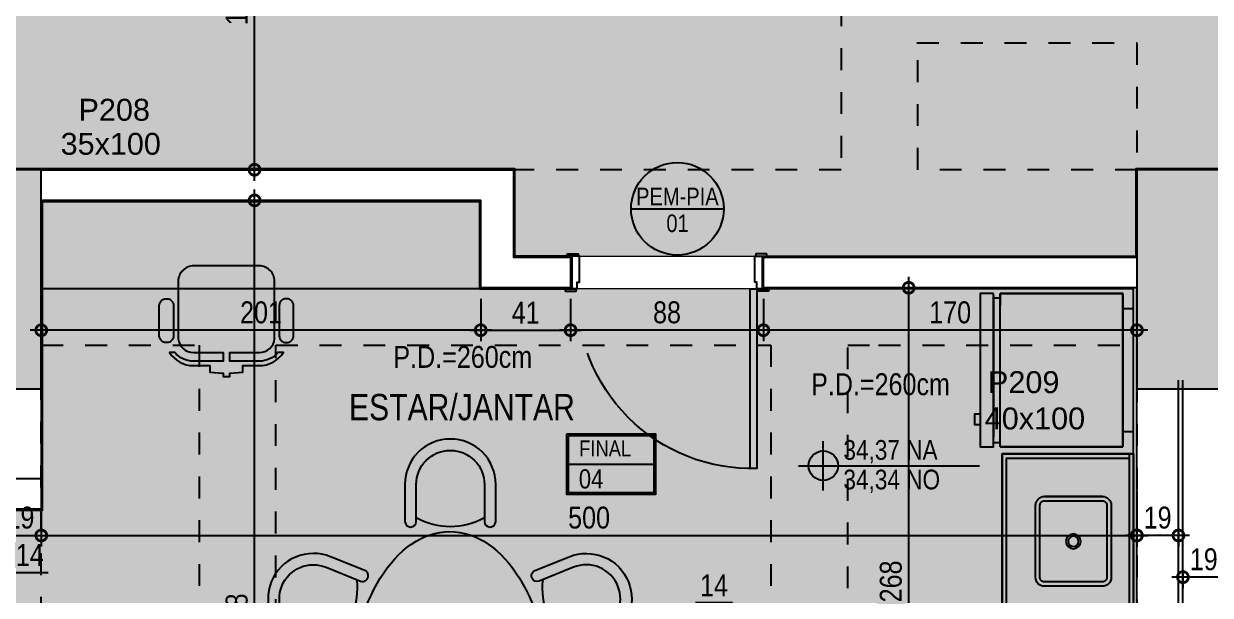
# Model space of a CAD drawing. Header units: metres. Extents: x -23 to 570, y -54 to 184.
# Drawn here: x 20.22 to 25.63, y 0.51 to 3.12 of the extents above; entities that cross this region are included whole.
import ezdxf
from ezdxf.enums import TextEntityAlignment as Align

# ---------------------------------------------------------------- set-up
doc = ezdxf.new("R2010")
doc.units = ezdxf.units.M
doc.header["$PDMODE"] = 35
doc.linetypes.add('DASHEDX2', pattern=[1.5, 1, -0.5])
doc.linetypes.add('PUC$0$DASHEDX2', pattern=[1.5, 1, -0.5])
for name, color, linetype in [('1', 232, 'DASHEDX2'), ('12', 232, 'Continuous'), ('4', 2, 'Continuous'), ('9', 232, 'Continuous'), ('ARQ-DIM', 2, 'Continuous'), ('ARQ-SIM', 1, 'Continuous'), ('ARQ-TXT', 2, 'Continuous'), ('PUC$0$ARQ-ALV ACAB', 4, 'Continuous'), ('PUC$0$ARQ-ALV OSSO', 5, 'Continuous'), ('PUC$0$ARQ-CAX @ 1', 1, 'Continuous'), ('PUC$0$ARQ-HID', 7, 'Continuous'), ('PUC$0$ARQ-MOB', 7, 'Continuous'), ('PUC$0$ARQ-PRJ', 7, 'PUC$0$DASHEDX2')]:
    doc.layers.add(name, color=color, linetype=linetype)
doc.layers.add('PUC$0$ARQ-FORRO', color=9, linetype='Continuous', lineweight=5)
doc.styles.add('Adesa', font='ARIALN.TTF')
doc.styles.get("Standard").update_dxf_attribs({"font": 'arial.ttf'})
doc.dimstyles.new('ADESA 1-0050', dxfattribs={"dimtxt": 0.1, "dimasz": 0.1, "dimexe": 0.05, "dimexo": 0.05, "dimgap": 0.03, "dimtad": 1, "dimdec": 1, "dimlfac": 100, "dimzin": 12, "dimtxsty": 'Adesa', "dimblk": 'DOTSMALL', "dimcen": 1, "dimdle": 0.05, "dimclrd": 1, "dimclre": 1, "dimclrt": 256, "dimazin": 3, "dimtm": 1e-09, "dimtfac": 1, "dimtdec": 1, "dimtmove": 1, "dimatfit": 0, "dimldrblk": 'DOTSMALL', "dimfxl": 0.8, "dimtvp": 2, "dimtolj": 1, "dimtzin": 0, "dimarcsym": 0})

# ---------------------------------------------------------------- blocks, each defined once
blk = doc.blocks.new('_DotSmall')
at = {"color": 0, "linetype": 'ByBlock', "const_width": 0.5}
blk.add_lwpolyline([(-0.0625, 0, 1), (0.0625, 0, 1)], format="xyb", close=True, dxfattribs=at)
blk = doc.blocks.new('*D236')
at = {"layer": 'ARQ-DIM', "color": 1, "lineweight": -2, "transparency": 16777216}
for p, q in [((25.51, 0.6222), (25.51, 0.5402)), ((25.7, 0.6222), (25.7, 0.5402)), ((25.75, 0.5902), (25.46, 0.5902))]:
    blk.add_line(p, q, dxfattribs=at)
at = {"layer": 'Defpoints', "color": 0, "transparency": 16777216}
for p in [(25.51, 0.6722, 0), (25.7, 0.6722, 0), (25.51, 0.5902)]:
    blk.add_point(p, dxfattribs=at)
at = {"layer": 'ARQ-DIM', "color": 1, "lineweight": -2, "transparency": 16777216, "xscale": 0.1, "yscale": 0.1, "zscale": 0.1, "rotation": 180}
blk.add_blockref('_DotSmall', (25.51, 0.5902), dxfattribs=at)
at = {"layer": 'ARQ-DIM', "color": 1, "lineweight": -2, "transparency": 16777216, "xscale": 0.1, "yscale": 0.1, "zscale": 0.1}
blk.add_blockref('_DotSmall', (25.7, 0.5902), dxfattribs=at)
at = {"layer": 'ARQ-DIM', "transparency": 16777216, "insert": (25.605, 0.6712), "char_height": 0.1, "attachment_point": 5, "style": 'Adesa'}
blk.add_mtext('\\A1;19', dxfattribs=at)
blk = doc.blocks.new('*D237')
at = {"layer": 'ARQ-DIM', "color": 1, "lineweight": -2, "transparency": 16777216}
for p, q in [((25.5396, 0.7805), (25.2494, 0.7805)), ((25.2994, 0.8118), (25.2994, 0.7305)), ((25.4896, 0.8118), (25.4896, 0.7305))]:
    blk.add_line(p, q, dxfattribs=at)
at = {"layer": 'Defpoints', "color": 0, "transparency": 16777216}
for p in [(25.2994, 0.8618, 0), (25.4896, 0.8618, 0), (25.2994, 0.7805)]:
    blk.add_point(p, dxfattribs=at)
at = {"layer": 'ARQ-DIM', "color": 1, "lineweight": -2, "transparency": 16777216, "xscale": 0.1, "yscale": 0.1, "zscale": 0.1, "rotation": 180}
blk.add_blockref('_DotSmall', (25.2994, 0.7805), dxfattribs=at)
at = {"layer": 'ARQ-DIM', "color": 1, "lineweight": -2, "transparency": 16777216, "xscale": 0.1, "yscale": 0.1, "zscale": 0.1}
blk.add_blockref('_DotSmall', (25.4896, 0.7805), dxfattribs=at)
at = {"layer": 'ARQ-DIM', "transparency": 16777216, "insert": (25.3945, 0.8615), "char_height": 0.1, "attachment_point": 5, "style": 'Adesa'}
blk.add_mtext('\\A1;19', dxfattribs=at)
blk = doc.blocks.new('*D279')
at = {"layer": 'ARQ-DIM', "color": 1, "lineweight": -2, "transparency": 16777216}
for p, q in [((20.09, 1.0307), (20.09, 0.7305)), ((19.95, 0.8907), (19.95, 0.7305)), ((19.95, 0.7805), (19.85, 0.7805)), ((20.09, 0.7805), (19.95, 0.7805)), ((20.09, 0.7805), (19.95, 0.7805)), ((20.02, 0.7805), (20.1627, 0.6112)), ((20.09, 0.7805), (20.19, 0.7805)), ((20.1627, 0.6112), (20.3321, 0.6112))]:
    blk.add_line(p, q, dxfattribs=at)
at = {"layer": 'Defpoints', "color": 0, "transparency": 16777216}
for p in [(20.09, 1.0807, 0), (19.95, 0.9407, 0), (19.95, 0.7805)]:
    blk.add_point(p, dxfattribs=at)
at = {"layer": 'ARQ-DIM', "color": 1, "lineweight": -2, "transparency": 16777216, "xscale": 0.1, "yscale": 0.1, "zscale": 0.1}
blk.add_blockref('_DotSmall', (19.95, 0.7805), dxfattribs=at)
at = {"layer": 'ARQ-DIM', "color": 1, "lineweight": -2, "transparency": 16777216, "xscale": 0.1, "yscale": 0.1, "zscale": 0.1, "rotation": 180}
blk.add_blockref('_DotSmall', (20.09, 0.7805), dxfattribs=at)
at = {"layer": 'ARQ-DIM', "transparency": 16777216, "insert": (20.2474, 0.6914), "char_height": 0.1, "attachment_point": 5, "style": 'Adesa'}
blk.add_mtext('\\A1;14', dxfattribs=at)
blk = doc.blocks.new('*D280')
at = {"layer": 'ARQ-DIM', "color": 1, "lineweight": -2, "transparency": 16777216}
for p, q in [((20.11, 1.0307), (20.11, 0.7305)), ((20.3, 1.0307), (20.3, 0.7305)), ((20.06, 0.7805), (20.35, 0.7805))]:
    blk.add_line(p, q, dxfattribs=at)
at = {"layer": 'Defpoints', "color": 0, "transparency": 16777216}
for p in [(20.11, 1.0807, 0), (20.3, 1.0807, 0), (20.3, 0.7805)]:
    blk.add_point(p, dxfattribs=at)
at = {"layer": 'ARQ-DIM', "color": 1, "lineweight": -2, "transparency": 16777216, "xscale": 0.1, "yscale": 0.1, "zscale": 0.1, "rotation": 180}
blk.add_blockref('_DotSmall', (20.11, 0.7805), dxfattribs=at)
at = {"layer": 'ARQ-DIM', "color": 1, "lineweight": -2, "transparency": 16777216, "xscale": 0.1, "yscale": 0.1, "zscale": 0.1}
blk.add_blockref('_DotSmall', (20.3, 0.7805), dxfattribs=at)
at = {"layer": 'ARQ-DIM', "transparency": 16777216, "insert": (20.205, 0.8615), "char_height": 0.1, "attachment_point": 5, "style": 'Adesa'}
blk.add_mtext('\\A1;19', dxfattribs=at)
blk = doc.blocks.new('*D281')
at = {"layer": 'ARQ-DIM', "color": 1, "lineweight": -2, "transparency": 16777216}
for p, q in [((20.3, 1.0307), (20.3, 0.7305)), ((25.3, 0.9807), (25.3, 0.7305)), ((20.25, 0.7805), (25.35, 0.7805))]:
    blk.add_line(p, q, dxfattribs=at)
at = {"layer": 'Defpoints', "color": 0, "transparency": 16777216}
for p in [(20.3, 1.0807, 0), (25.3, 1.0307, 0), (25.3, 0.7805)]:
    blk.add_point(p, dxfattribs=at)
at = {"layer": 'ARQ-DIM', "color": 1, "lineweight": -2, "transparency": 16777216, "xscale": 0.1, "yscale": 0.1, "zscale": 0.1, "rotation": 180}
blk.add_blockref('_DotSmall', (20.3, 0.7805), dxfattribs=at)
at = {"layer": 'ARQ-DIM', "color": 1, "lineweight": -2, "transparency": 16777216, "xscale": 0.1, "yscale": 0.1, "zscale": 0.1}
blk.add_blockref('_DotSmall', (25.3, 0.7805), dxfattribs=at)
at = {"layer": 'ARQ-DIM', "transparency": 16777216, "insert": (22.8, 0.8615), "char_height": 0.1, "attachment_point": 5, "style": 'Adesa'}
blk.add_mtext('\\A1;500', dxfattribs=at)
blk = doc.blocks.new('*D293')
at = {"layer": 'ARQ-DIM', "color": 1, "lineweight": -2, "transparency": 16777216}
for p, q in [((23.4545, 0.4724), (23.2851, 0.4724)), ((23.4806, 0.247), (23.4545, 0.4724)), ((23.4106, 0.2012), (23.4106, 0.297)), ((23.5506, 0.2012), (23.5506, 0.297)), ((23.6006, 0.247), (23.3606, 0.247))]:
    blk.add_line(p, q, dxfattribs=at)
at = {"layer": 'Defpoints', "color": 0, "transparency": 16777216}
for p in [(23.4106, 0.247), (23.4106, 0.1512, 0), (23.5506, 0.1512, 0)]:
    blk.add_point(p, dxfattribs=at)
at = {"layer": 'ARQ-DIM', "color": 1, "lineweight": -2, "transparency": 16777216, "xscale": 0.1, "yscale": 0.1, "zscale": 0.1, "rotation": 180}
blk.add_blockref('_DotSmall', (23.4106, 0.247), dxfattribs=at)
at = {"layer": 'ARQ-DIM', "color": 1, "lineweight": -2, "transparency": 16777216, "xscale": 0.1, "yscale": 0.1, "zscale": 0.1}
blk.add_blockref('_DotSmall', (23.5506, 0.247), dxfattribs=at)
at = {"layer": 'ARQ-DIM', "transparency": 16777216, "insert": (23.3698, 0.5526), "char_height": 0.1, "attachment_point": 5, "style": 'Adesa'}
blk.add_mtext('\\A1;14', dxfattribs=at)
blk = doc.blocks.new('*D297')
at = {"layer": 'ARQ-DIM', "color": 1, "lineweight": -2, "transparency": 16777216}
for p, q in [((24.2584, -0.8199), (24.2584, 1.9612)), ((24.4912, 1.9112), (24.2084, 1.9112)), ((24.4912, -0.7699), (24.2084, -0.7699))]:
    blk.add_line(p, q, dxfattribs=at)
at = {"layer": 'Defpoints', "color": 0, "transparency": 16777216}
for p in [(24.2584, 1.9112), (24.5412, 1.9112, 0), (24.5412, -0.7699, 0)]:
    blk.add_point(p, dxfattribs=at)
at = {"layer": 'ARQ-DIM', "color": 1, "lineweight": -2, "transparency": 16777216, "xscale": 0.1, "yscale": 0.1, "zscale": 0.1}
for p, rotation in [((24.2584, 1.9112), 90), ((24.2584, -0.7699), 270)]:
    blk.add_blockref('_DotSmall', p, dxfattribs=dict(at, rotation=rotation))
at = {"layer": 'ARQ-DIM', "transparency": 16777216, "insert": (24.1773, 0.5707), "char_height": 0.1, "attachment_point": 5, "rotation": 90, "style": 'Adesa'}
blk.add_mtext('\\A1;268', dxfattribs=at)
blk = doc.blocks.new('*D302')
at = {"layer": 'ARQ-DIM', "color": 1, "lineweight": -2, "transparency": 16777216}
for p, q in [((21.2733, -1.5192), (21.2733, 2.3601)), ((21.1512, 2.3101), (21.3233, 2.3101)), ((21.1406, -1.4692), (21.3233, -1.4692))]:
    blk.add_line(p, q, dxfattribs=at)
at = {"layer": 'Defpoints', "color": 0, "transparency": 16777216}
for p in [(21.1012, 2.3101, 0), (21.2733, 2.3101), (21.0906, -1.4692, 0)]:
    blk.add_point(p, dxfattribs=at)
at = {"layer": 'ARQ-DIM', "color": 1, "lineweight": -2, "transparency": 16777216, "xscale": 0.1, "yscale": 0.1, "zscale": 0.1}
for p, rotation in [((21.2733, 2.3101), 90), ((21.2733, -1.4692), 270)]:
    blk.add_blockref('_DotSmall', p, dxfattribs=dict(at, rotation=rotation))
at = {"layer": 'ARQ-DIM', "transparency": 16777216, "insert": (21.1922, 0.4204), "char_height": 0.1, "attachment_point": 5, "rotation": 90, "style": 'Adesa'}
blk.add_mtext('\\A1;378', dxfattribs=at)
blk = doc.blocks.new('*D19')
at = {"layer": 'ARQ-DIM', "color": 1, "lineweight": -2, "transparency": 16777216}
for p, q in [((23.5956, 1.8612), (23.5956, 1.6675)), ((25.3, 1.8612), (25.3, 1.6675)), ((25.35, 1.7175), (23.5456, 1.7175))]:
    blk.add_line(p, q, dxfattribs=at)
at = {"layer": 'Defpoints', "color": 0, "transparency": 16777216}
for p in [(23.5956, 1.9112, 0), (25.3, 1.9112, 0), (23.5956, 1.7175)]:
    blk.add_point(p, dxfattribs=at)
at = {"layer": 'ARQ-DIM', "color": 1, "lineweight": -2, "transparency": 16777216, "xscale": 0.1, "yscale": 0.1, "zscale": 0.1, "rotation": 180}
blk.add_blockref('_DotSmall', (23.5956, 1.7175), dxfattribs=at)
at = {"layer": 'ARQ-DIM', "color": 1, "lineweight": -2, "transparency": 16777216, "xscale": 0.1, "yscale": 0.1, "zscale": 0.1}
blk.add_blockref('_DotSmall', (25.3, 1.7175), dxfattribs=at)
at = {"layer": 'ARQ-DIM', "transparency": 16777216, "insert": (24.4478, 1.7985), "char_height": 0.1, "attachment_point": 5, "style": 'Adesa'}
blk.add_mtext('\\A1;170', dxfattribs=at)
blk = doc.blocks.new('*D20')
at = {"layer": 'ARQ-DIM', "color": 1, "lineweight": -2, "transparency": 16777216}
for p, q in [((22.7156, 1.8612), (22.7156, 1.6675)), ((23.5956, 1.8612), (23.5956, 1.6675)), ((23.6456, 1.7175), (22.6656, 1.7175))]:
    blk.add_line(p, q, dxfattribs=at)
at = {"layer": 'Defpoints', "color": 0, "transparency": 16777216}
for p in [(22.7156, 1.9112, 0), (23.5956, 1.9112, 0), (22.7156, 1.7175)]:
    blk.add_point(p, dxfattribs=at)
at = {"layer": 'ARQ-DIM', "color": 1, "lineweight": -2, "transparency": 16777216, "xscale": 0.1, "yscale": 0.1, "zscale": 0.1, "rotation": 180}
blk.add_blockref('_DotSmall', (22.7156, 1.7175), dxfattribs=at)
at = {"layer": 'ARQ-DIM', "color": 1, "lineweight": -2, "transparency": 16777216, "xscale": 0.1, "yscale": 0.1, "zscale": 0.1}
blk.add_blockref('_DotSmall', (23.5956, 1.7175), dxfattribs=at)
at = {"layer": 'ARQ-DIM', "transparency": 16777216, "insert": (23.1556, 1.7985), "char_height": 0.1, "attachment_point": 5, "style": 'Adesa'}
blk.add_mtext('\\A1;88', dxfattribs=at)
blk = doc.blocks.new('*D21')
at = {"layer": 'ARQ-DIM', "color": 1, "lineweight": -2, "transparency": 16777216}
for p, q in [((22.3056, 1.8612), (22.3056, 1.6675)), ((22.7156, 1.8612), (22.7156, 1.6675)), ((22.2556, 1.7175), (22.7656, 1.7175))]:
    blk.add_line(p, q, dxfattribs=at)
at = {"layer": 'Defpoints', "color": 0, "transparency": 16777216}
for p in [(22.3056, 1.9112, 0), (22.7156, 1.9112, 0), (22.7156, 1.7175)]:
    blk.add_point(p, dxfattribs=at)
at = {"layer": 'ARQ-DIM', "color": 1, "lineweight": -2, "transparency": 16777216, "xscale": 0.1, "yscale": 0.1, "zscale": 0.1, "rotation": 180}
blk.add_blockref('_DotSmall', (22.3056, 1.7175), dxfattribs=at)
at = {"layer": 'ARQ-DIM', "color": 1, "lineweight": -2, "transparency": 16777216, "xscale": 0.1, "yscale": 0.1, "zscale": 0.1}
blk.add_blockref('_DotSmall', (22.7156, 1.7175), dxfattribs=at)
at = {"layer": 'ARQ-DIM', "transparency": 16777216, "insert": (22.5106, 1.7977), "char_height": 0.1, "attachment_point": 5, "style": 'Adesa'}
blk.add_mtext('\\A1;41', dxfattribs=at)
blk = doc.blocks.new('*D22')
at = {"layer": 'ARQ-DIM', "color": 1, "lineweight": -2, "transparency": 16777216}
for p, q in [((20.3, 1.8612), (20.3, 1.6675)), ((22.3056, 1.8612), (22.3056, 1.6675)), ((22.3556, 1.7175), (20.25, 1.7175))]:
    blk.add_line(p, q, dxfattribs=at)
at = {"layer": 'Defpoints', "color": 0, "transparency": 16777216}
for p in [(20.3, 1.9112, 0), (22.3056, 1.9112, 0), (20.3, 1.7175)]:
    blk.add_point(p, dxfattribs=at)
at = {"layer": 'ARQ-DIM', "color": 1, "lineweight": -2, "transparency": 16777216, "xscale": 0.1, "yscale": 0.1, "zscale": 0.1, "rotation": 180}
blk.add_blockref('_DotSmall', (20.3, 1.7175), dxfattribs=at)
at = {"layer": 'ARQ-DIM', "color": 1, "lineweight": -2, "transparency": 16777216, "xscale": 0.1, "yscale": 0.1, "zscale": 0.1}
blk.add_blockref('_DotSmall', (22.3056, 1.7175), dxfattribs=at)
at = {"layer": 'ARQ-DIM', "transparency": 16777216, "insert": (21.3028, 1.7985), "char_height": 0.1, "attachment_point": 5, "style": 'Adesa'}
blk.add_mtext('\\A1;201', dxfattribs=at)
blk = doc.blocks.new('*D147')
at = {"layer": 'ARQ-DIM', "color": 1, "lineweight": -2, "transparency": 16777216}
for p, q in [((21.2733, 2.4), (21.2733, 4.0099)), ((21.359, 3.9599), (21.2233, 3.9599)), ((21.359, 2.45), (21.2233, 2.45))]:
    blk.add_line(p, q, dxfattribs=at)
at = {"layer": 'Defpoints', "color": 0, "transparency": 16777216}
for p in [(21.2733, 3.9599), (21.409, 3.9599), (21.409, 2.45)]:
    blk.add_point(p, dxfattribs=at)
at = {"layer": 'ARQ-DIM', "color": 1, "lineweight": -2, "transparency": 16777216, "xscale": 0.1, "yscale": 0.1, "zscale": 0.1}
for p, rotation in [((21.2733, 3.9599), 90), ((21.2733, 2.45), 270)]:
    blk.add_blockref('_DotSmall', p, dxfattribs=dict(at, rotation=rotation))
at = {"layer": 'ARQ-DIM', "transparency": 16777216, "insert": (21.1922, 3.205), "char_height": 0.1, "attachment_point": 5, "rotation": 90, "style": 'Adesa'}
blk.add_mtext('\\A1;151', dxfattribs=at)
blk = doc.blocks.new('NipAcOs')
at = {"layer": 'ARQ-SIM'}
h = blk.add_hatch(color=256, dxfattribs=at)
h.dxf.hatch_style = 1
h.paths.add_polyline_path([(0, 0.15, 0.414214), (-0.15, 0), (0, 0)])
h.paths.add_polyline_path([(0.15, 0), (0, 0), (0, -0.15, 0.414214)])
for p, q in [((0, -0.25), (0, 0.25)), ((-0.25, 0), (0.15, 0)), ((0.15, 0), (1.583, 0))]:
    blk.add_line(p, q, dxfattribs=at)
blk.add_circle((0, 0), 0.15, dxfattribs=at)
at = {"style": 'Adesa'}
for p in [(0.204, 0.06), (0.204, -0.24)]:
    blk.add_attdef('000,00', p, '', height=0.2, dxfattribs=at)
blk = doc.blocks.new('N AP')
for points in [[(0.3098, 0.5223), (0.8624, 0.5223), (0.8624, 0.1419), (0.3098, 0.1419)], [(0.3198, 0.5123), (0.8524, 0.5123), (0.8524, 0.1519), (0.3198, 0.1519)]]:
    blk.add_lwpolyline(points, close=True)
for points in [[(0.3198, 0.3321), (0.8524, 0.3321)], [(0.3198, 0.1519), (0.8524, 0.1519)]]:
    blk.add_lwpolyline(points)
at = {"insert": (0.3864, 0.4801), "char_height": 0.1, "attachment_point": 1, "style": 'Adesa'}
blk.add_mtext_dynamic_manual_height_columns('FINAL', width=0.3501, gutter_width=50, heights=[0], dxfattribs=at)
at = {"style": 'Adesa'}
blk.add_attdef('00', text='', height=0.1, dxfattribs=at).set_placement((0.5673, 0.171), align=Align.CENTER)
blk = doc.blocks.new('TIPO COTA$0$Chamada_planta')
at = {"layer": 'ARQ-SIM'}
blk.add_line((-1.409, 0), (1.409, 0), dxfattribs=at)
blk.add_circle((0, 0), 1.409, dxfattribs=at)
at = {"layer": 'ARQ-SIM', "color": 2, "style": 'Adesa'}
for tag, p in [('NUMERO', (0, 0.234)), ('C.D.', (0, -0.272))]:
    blk.add_attdef(tag, text='', height=0.5, dxfattribs=at).set_placement(p, align=Align.MIDDLE_CENTER)
blk = doc.blocks.new('PUC$0$00002ITA-AIT-PR-008-BSE-PLA-TIP-R00$0$Cuba 1')
blk.add_line((0.205, 0.305), (0.205, 0.04))
for points in [[(0.165, 0, 0.414214), (0.205, 0.04), (0.205, 0.305, 0.414214), (0.165, 0.345), (-0.165, 0.345, 0.414214), (-0.205, 0.305), (-0.205, 0.04, 0.414214), (-0.165, 0)], [(-0.165, 0.02), (0.165, 0.02, 0.414214), (0.185, 0.04), (0.185, 0.305, 0.414214), (0.165, 0.325), (-0.165, 0.325, 0.414214), (-0.185, 0.305), (-0.185, 0.04, 0.414214)]]:
    blk.add_lwpolyline(points, format="xyb", close=True)
for radius in [0.0337, 0.0237]:
    blk.add_circle((0, 0.1725), radius)
blk = doc.blocks.new('*U2449')
at = {"linetype": 'Continuous'}
blk.add_lwpolyline([(0, 0), (0, 0.6), (-1.2, 0.6), (-1.2, 0)], dxfattribs=at)
at = {"lineweight": -2}
for points in [[(-1.2, 0), (-1.2, 0.6), (0, 0.6), (0, 0)], [(-1.18, 0.02), (-1.18, 0.58), (-0.02, 0.58), (-0.02, 0.02)], [(0, 0.02), (-1.2, 0.02)], [(0, 0), (-1.2, 0)]]:
    blk.add_lwpolyline(points, dxfattribs=at)
at = {"lineweight": -2, "extrusion": (0, 0, -1), "zscale": -1, "rotation": 180}
blk.add_blockref('PUC$0$00002ITA-AIT-PR-008-BSE-PLA-TIP-R00$0$Cuba 1', (0.4, 0.4475), dxfattribs=at)
blk = doc.blocks.new('*U2410')
for points in [[(-0.045, 0.01), (0.005, 0.01), (0.005, 0), (-0.045, 0)], [(0.865, 0.01), (0.815, 0.01), (0.815, 0), (0.865, 0)], [(-0.055, -0.16), (-0.005, -0.16), (-0.005, -0.15), (-0.055, -0.15)], [(0, -0.15), (0, -0.97), (0.03, -0.97), (0.03, -0.15)], [(0.875, -0.16), (0.825, -0.16), (0.825, -0.15), (0.875, -0.15)]]:
    blk.add_lwpolyline(points, close=True)
for points in [[(-0.04, -0.15), (0, -0.15), (0, -0.12), (0.01, -0.12), (0.01, 0), (-0.025, 0), (-0.025, -0.15)], [(0.86, -0.15), (0.82, -0.15), (0.82, -0.12), (0.81, -0.12), (0.81, 0), (0.845, 0), (0.845, -0.15)]]:
    blk.add_lwpolyline(points)
at = {"layer": 'PUC$0$ARQ-PRJ'}
blk.add_arc((0.0237, -0.1737), 0.7967, 268.2986, 1.7014, dxfattribs=at)
blk = doc.blocks.new('PUC$0$pl apto tipo 2 puc')
at = {"layer": 'PUC$0$ARQ-ALV ACAB'}
for points in [[(-25.2938, 0.7661), (-25.2938, -1.905), (-23.5994, -1.905), (-23.5994, -2.055), (-23.6694, -2.055)], [(-19.9039, -0.8945), (-20.3138, -0.8945), (-20.3139, -2.3039), (-22.3095, -2.3039), (-22.3094, -1.905), (-22.4644, -1.905), (-22.7294, -1.905), (-22.7294, -2.055), (-22.4694, -2.055), (-22.4695, -2.4538), (-14.9587, -2.4538)]]:
    blk.add_lwpolyline(points, dxfattribs=at)
at = {"layer": 'PUC$0$ARQ-ALV OSSO'}
for points in [[(-24.6509, 2.8604), (-25.3088, 2.8604), (-25.3088, -1.91), (-23.6044, -1.91), (-23.6044, -2.05), (-25.3088, -2.05)], [(-25.4988, 2.0012), (-25.4983, -1.4888)], [(-20.3089, -2.4488), (-22.4645, -2.4488), (-22.4644, -2.05), (-22.7244, -2.05), (-22.7244, -1.91), (-22.4644, -1.91), (-22.3144, -1.91), (-22.3145, -2.3089), (-20.3089, -2.3089), (-20.3088, -0.8995), (-19.9089, -0.8995), (-19.9089, -1.0395), (-19.9588, -1.0395), (-19.9585, -2.3089), (-18.0497, -2.3089), (-18.05, -1.0391), (-19.2289, -1.0395), (-19.2289, -0.8995), (-17.5091, -0.8995), (-17.5091, -0.8495), (-17.3691, -0.8495), (-17.3691, -0.8995), (-17.0291, -0.8995), (-17.029, -1.0391)]]:
    blk.add_lwpolyline(points, dxfattribs=at)
at = {"layer": 'PUC$0$ARQ-ALV OSSO', "elevation": 0}
blk.add_lwpolyline([(-19.9588, -1.0395), (-20.3088, -1.0395)], dxfattribs=at)
at = {"layer": 'PUC$0$ARQ-CAX @ 1', "xscale": -1, "rotation": 180}
blk.add_blockref('*U2410', (-23.5744, -2.055), dxfattribs=at)
at = {"layer": 'PUC$0$ARQ-HID', "extrusion": (0, 0, -1), "xscale": -1.000000000000006, "zscale": -1.000000000000006, "rotation": 90}
blk.add_blockref('*U2449', (25.2938, -1.1525), dxfattribs=at)
blk = doc.blocks.new('PUC$0$planta tipo 5 puc')
at = {"layer": 'PUC$0$ARQ-ALV OSSO', "elevation": 0}
blk.add_lwpolyline([(-36.0317, 2), (-36.0317, -1.49)], dxfattribs=at)
blk = doc.blocks.new('PUC$0$mobiliariop35')
for points in [[(-0.1534, 0.9402, -0.414214), (0.0019, 1.0956), (0.0022, 1.0956, -0.414214), (0.1576, 0.9402), (0.1576, 0.7714, 1), (0.2094, 0.7714), (0.2094, 0.9402, 0.414214), (0.0022, 1.1474), (0.0019, 1.1474, 0.414214), (-0.2052, 0.9402), (-0.2052, 0.7714, 1), (-0.1534, 0.7714)], [(-0.6809, 0.2737, -0.414214), (-0.7668, 0.476), (-0.7666, 0.4762, -0.414214), (-0.5644, 0.5621), (-0.4078, 0.4988, 1), (-0.3884, 0.5468), (-0.545, 0.6101, 0.414214), (-0.8147, 0.4956), (-0.8148, 0.4954, 0.414214), (-0.7003, 0.2257), (-0.5437, 0.1624, 1), (-0.5243, 0.2105)], [(0.6809, 0.2737, 0.414214), (0.7668, 0.476), (0.7666, 0.4762, 0.414214), (0.5644, 0.5621), (0.4078, 0.4988, -1), (0.3884, 0.5468), (0.545, 0.6101, -0.414214), (0.8147, 0.4956), (0.8148, 0.4954, -0.414214), (0.7003, 0.2257), (0.5437, 0.1624, -1), (0.5243, 0.2105)], [(-0.6809, -0.2737, 0.414214), (-0.7668, -0.476), (-0.7666, -0.4762, 0.414214), (-0.5644, -0.5621), (-0.4078, -0.4988, -1), (-0.3884, -0.5468), (-0.545, -0.6101, -0.414214), (-0.8147, -0.4956), (-0.8148, -0.4954, -0.414214), (-0.7003, -0.2257), (-0.5437, -0.1624, -1), (-0.5243, -0.2105)], [(0.6809, -0.2737, -0.414214), (0.7668, -0.476), (0.7666, -0.4762, -0.414214), (0.5644, -0.5621), (0.4078, -0.4988, 1), (0.3884, -0.5468), (0.545, -0.6101, 0.414214), (0.8147, -0.4956), (0.8148, -0.4954, 0.414214), (0.7003, -0.2257), (0.5437, -0.1624, 1), (0.5243, -0.2105)], [(0.1392, -0.9597, -0.414214), (-0.0161, -1.1151), (-0.0164, -1.1151, -0.414214), (-0.1718, -0.9597), (-0.1718, -0.7909, 1), (-0.2236, -0.7909), (-0.2236, -0.9597, 0.414214), (-0.0164, -1.1669), (-0.0161, -1.1669, 0.414214), (0.191, -0.9597), (0.191, -0.7909, 1), (0.1392, -0.7909)]]:
    blk.add_lwpolyline(points, format="xyb", close=True)
for centre, start, end in [((0.0021, 1.0704), 241.1034, 298.8966), ((-0.7433, 0.4667), 309.1034, 6.8966), ((0.7433, 0.4667), 173.1034, 230.8966), ((-0.7433, -0.4667), 353.1034, 50.8966), ((0.7433, -0.4667), 129.1034, 186.8966), ((-0.0163, -1.0899), 61.1034, 118.8966)]:
    blk.add_arc(centre, 0.3218, start, end)
at = {"linetype": 'Continuous'}
blk.add_ellipse((0, 0), major_axis=(0, 0.725), ratio=0.619048, dxfattribs=at)
blk = doc.blocks.new('PUC$0$GELADEIRA')
for p, q in [((-0.7, 0.7092), (-0.7, 0.15)), ((-0.7, 0.7092), (0, 0.7092)), ((-0.7, 0.15), (-0.7, 0.7092)), ((-0.7, 0.15), (-0.7, 0.7092)), ((-0.0098, 0.7392), (-0.6547, 0.7392)), ((-0.055, 0.7391), (-0.0098, 0.7392)), ((-0.0098, 0.7392), (-0.055, 0.7391)), ((0, 0.7092), (-0.055, 0.7092)), ((-0.055, 0.7092), (0, 0.7092)), ((0, 0.15), (0, 0.7092)), ((0, 0.7092), (0, 0.15)), ((0, 0.7092), (0, 0.15)), ((-0.7, 0.15), (0, 0.15)), ((0, 0.15), (-0.7, 0.15)), ((0, 0.15), (-0.7, 0.15))]:
    blk.add_line(p, q)
for points in [[(-0.6, 0.8), (-0.6, 0.824), (-0.55, 0.824), (-0.55, 0.8)], [(-0.68, 0.7392), (-0.68, 0.7092)], [(-0.02, 0.7392), (-0.02, 0.7092)], [(-0.63, 0.15), (-0.63, 0.1), (-0.07, 0.1), (-0.07, 0.15)]]:
    blk.add_lwpolyline(points)
blk.add_lwpolyline([(0, 0.7392), (0, 0.8), (-0.7, 0.8), (-0.7, 0.7392)], close=True)
blk = doc.blocks.new('PUC$0$arq-cadeira giro')
at = {"linetype": 'Continuous'}
blk.add_lwpolyline([(-0.25, -0.3062), (-0.18, -0.3062, 0.414214), (-0.15, -0.2762), (-0.15, -0.2712, 0.414214), (-0.18, -0.2412), (-0.25, -0.2412), (-0.32, -0.2412, 0.414214), (-0.35, -0.2712), (-0.35, -0.2762, 0.414214), (-0.32, -0.3062)], format="xyb", close=True, dxfattribs=at)
at = {"layer": 'PUC$0$ARQ-MOB', "linetype": 'Continuous'}
for points in [[(-0.25, 0.3062), (-0.18, 0.3062, -0.414214), (-0.15, 0.2762), (-0.15, 0.2712, -0.414214), (-0.18, 0.2412), (-0.25, 0.2412), (-0.32, 0.2412, -0.414214), (-0.35, 0.2712), (-0.35, 0.2762, -0.414214), (-0.32, 0.3062)], [(-0.25, -0.3062), (-0.18, -0.3062, 0.414214), (-0.15, -0.2762), (-0.15, -0.2712, 0.414214), (-0.18, -0.2412), (-0.25, -0.2412), (-0.32, -0.2412, 0.414214), (-0.35, -0.2712), (-0.35, -0.2762, 0.414214), (-0.32, -0.3062)]]:
    blk.add_lwpolyline(points, format="xyb", close=True, dxfattribs=at)
at = {"layer": 'PUC$0$ARQ-MOB'}
blk.add_lwpolyline([(-0.5052, 0), (-0.5052, 0.0154), (-0.4902, 0.0154), (-0.4852, 0.0754), (-0.4552, 0.0754), (-0.4552, 0.1504, -0.255924), (-0.3952, 0.2599), (-0.3952, 0.2352, 0.223888), (-0.4352, 0.1504), (-0.4352, 0.0154), (-0.3952, 0.0154), (-0.3952, 0.1504, -0.39825), (-0.3325, 0.22), (-0.07, 0.22, -0.414214), (0, 0.15), (0, 0), (0, -0.15, -0.414214), (-0.07, -0.22), (-0.3325, -0.22, -0.39825), (-0.3952, -0.1504), (-0.3952, -0.0154), (-0.4352, -0.0154), (-0.4352, -0.1504, 0.223888), (-0.3952, -0.2352), (-0.3952, -0.2599, -0.255924), (-0.4552, -0.1504), (-0.4552, -0.0754), (-0.4852, -0.0754), (-0.4902, -0.0154), (-0.5052, -0.0154)], format="xyb", close=True, dxfattribs=at)
blk = doc.blocks.new('PUC$0$layout puc 4')
at = {"layer": 'PUC$0$ARQ-MOB'}
blk.add_lwpolyline([(14.75, 5.1601), (16.7456, 5.1601), (16.7456, 4.7612), (14.75, 4.7612)], close=True, dxfattribs=at)
at = {"layer": 'PUC$0$ARQ-MOB', "ltscale": 0.5, "xscale": -1, "rotation": 270}
blk.add_blockref('PUC$0$arq-cadeira giro', (15.5898, 4.8661, 0.0226), dxfattribs=at)
at = {"layer": 'PUC$0$ARQ-MOB', "rotation": 90}
blk.add_blockref('PUC$0$GELADEIRA', (19.83, 4.7406), dxfattribs=at)
at = {"layer": 'PUC$0$ARQ-MOB'}
blk.add_blockref('PUC$0$mobiliariop35', (16.6096, 2.9284), dxfattribs=at)
blk = doc.blocks.new('PUC$0$forro area comum')
at = {"layer": 'PUC$0$ARQ-FORRO'}
h = blk.add_hatch(color=256, dxfattribs=at)
h.dxf.hatch_style = 1
h.paths.add_polyline_path([(11.6882, 2.455), (11.6882, 2.0562), (14.5982, 2.0547), (14.5982, 2.455), (22.4606, 2.455), (22.4606, 2.0562), (25.295, 2.056), (25.295, 2.4552), (26.4562, 2.4546), (26.4563, 3.9549), (5.17, 3.9599), (5.0963, 3.9584), (3.8246, 3.96), (3.825, 9.24), (2.3202, 9.2404), (2.3201, 3.955), (-1.06, 3.955), (-1.06, 4.3049), (-0.355, 4.305), (-0.355, 4.5591), (-0.2032, 4.5606), (-0.2032, 8.4256), (-4.865, 8.4256), (-4.865, 4.9649), (-4.6551, 4.9649), (-4.655, 4.1049), (-3.945, 4.1049), (-3.945, 3.9549), (-11.1863, 3.9549), (-11.1863, 2.455), (-10.025, 2.455), (-10.025, 2.0558), (-7.1264, 2.0558), (-7.1264, 2.455)])
at = {"layer": 'PUC$0$ARQ-FORRO', "elevation": 0}
blk.add_lwpolyline([(-7.1264, 2.455), (11.6882, 2.455), (11.6882, 2.0562), (14.5982, 2.0547), (14.5982, 2.455), (22.4606, 2.455), (22.4606, 2.0562), (25.295, 2.056), (25.295, 2.4552), (26.4562, 2.4546), (26.4563, 3.9549), (5.17, 3.9599), (5.0963, 3.9584), (3.8246, 3.96)], dxfattribs=at)
blk = doc.blocks.new('PUC$0$pl forro 4')
at = {"layer": 'PUC$0$ARQ-FORRO'}
h = blk.add_hatch(color=256, dxfattribs=at)
h.dxf.hatch_style = 1
h.paths.add_polyline_path([(2.5503, 0), (4.99, 0), (4.99, 1.39), (8.4506, 1.39), (8.4506, 3.0104), (8.6006, 3.0104), (8.6006, 2.0893), (10.33, 2.0893), (10.33, 4.7605), (7.3456, 4.7605), (7.3456, 5.1593), (5.35, 5.1593), (5.35, 3.7499), (2.5503, 3.7499)])
at = {"layer": 'PUC$0$ARQ-FORRO', "elevation": 0}
blk.add_lwpolyline([(2.5503, 0), (4.99, 0), (4.99, 1.39), (8.4506, 1.39), (8.4506, 3.0104), (8.6006, 3.0104), (8.6006, 2.0893), (10.33, 2.0893), (10.33, 4.7605), (7.3456, 4.7605), (7.3456, 5.1593), (5.35, 5.1593), (5.35, 3.7499), (2.5503, 3.7499)], close=True, dxfattribs=at)
blk = doc.blocks.new('PUC')
at = {"layer": 'PUC$0$ARQ-ALV ACAB', "elevation": 0}
for points in [[(25.705, 2.455), (25.3, 2.455), (25.295, 2.455), (25.295, 2.0562)], [(23.6606, 2.0562), (23.855, 2.0562)], [(23.855, 2.0562), (25.295, 2.0562)]]:
    blk.add_lwpolyline(points, dxfattribs=at)
at = {"layer": 'PUC$0$ARQ-ALV OSSO', "rotation": 180}
blk.add_blockref('PUC$0$pl apto tipo 2 puc', (-0.0088, 0.0012, 0), dxfattribs=at)
at = {"layer": 'PUC$0$ARQ-FORRO'}
for name, p in [('PUC$0$forro area comum', (0, 0)), ('PUC$0$pl forro 4', (14.955, -2.8542))]:
    blk.add_blockref(name, p, dxfattribs=at)
at = {"layer": 'PUC$0$ARQ-HID', "xscale": -1, "rotation": 180}
blk.add_blockref('PUC$0$planta tipo 5 puc', (61.5417, 0.0001, 0), dxfattribs=at)
at = {"layer": 'PUC$0$ARQ-MOB', "color": 6}
blk.add_blockref('PUC$0$layout puc 4', (5.555, -2.855, 0), dxfattribs=at)
blk = doc.blocks.new('est-lo-07-6sb-r00')
at = {"layer": '4'}
h = blk.add_hatch(color=8, dxfattribs=at)
h.dxf.hatch_style = 1
h.paths.add_polyline_path([(213.004314, 592.98646), (232.004314, 592.98646), (232.004314, 743.98646), (213.004314, 743.98646)], flags=17)
h.paths.add_polyline_path([(517.003016, 942.98646), (353.003016, 942.98646), (353.003016, 923.986062), (498.003016, 923.986062), (498.003016, 465.008359), (498.003039, 465.008359), (498.003039, 450.008359), (498.003039, 395.98646), (517.003016, 395.98646)])
h.paths.add_polyline_path([(3672.003309, 253.001099), (3672.003309, 388.001099), (3637.003309, 388.001099), (3637.003309, 253.001099)])
h.paths.add_polyline_path([(3637.003309, 942.98646), (3637.003194, 872.98646), (3653.003309, 872.98646), (3653.003309, 599.001099), (3637.003309, 599.001099), (3637.003309, 539.001099), (3672.003309, 539.001099), (3672.003309, 942.98646)])
h.paths.add_polyline_path([(3672.003424, 102.001099), (3637.003309, 102.001099), (3637.003309, 42.001099), (3653.003307, 42.001099), (3653.003307, -229.998901), (3637.003309, -229.998901), (3637.003309, -299.998901), (3672.003424, -299.998901)])
h.paths.add_polyline_path([(3075.003309, -299.999844), (3110.003309, -299.999844), (3110.003309, -199.999844), (3075.003309, -199.999844)])
h.paths.add_polyline_path([(3075.003309, 270.500177), (3110.003309, 270.500177), (3110.003309, 370.500177), (3075.003309, 370.500177)])
h.paths.add_polyline_path([(520.003309, 942.98646), (520.003309, 395.98646), (555.003309, 395.98646), (555.003309, 451.98646), (539.003309, 451.98646), (539.003309, 872.98646), (555.003309, 872.98646), (555.003309, 942.98646)])
h.paths.add_polyline_path([(-2102.995138, 253.000177), (-2102.995138, 388.000177), (-2137.995138, 388.000177), (-2137.995138, 253.000177)])
h.paths.add_polyline_path([(-2137.995138, 101.999935), (-2137.995138, -299.999844), (-2102.995138, -299.999844), (-2102.995138, -229.999844), (-2118.995138, -229.999844), (-2118.995138, 41.999935), (-2102.995138, 41.999935), (-2102.995138, 101.999935)])
h.paths.add_polyline_path([(-2137.995141, 942.98646), (-2137.995141, 538.988972), (-2102.995141, 538.988972), (-2102.995141, 598.988972), (-2118.995141, 598.988972), (-2118.995141, 872.98646), (-2102.995141, 872.98646), (-2102.995141, 942.98646)])
h.paths.add_polyline_path([(520.003309, 245.003526), (520.003309, -299.999844), (555.003309, -299.999844), (555.003309, -229.999844), (539.003309, -229.999844), (539.003309, 185.003526), (555.003309, 185.003526), (555.003309, 245.003526)])
h.paths.add_polyline_path([(-34.995574, 942.98646), (-34.995574, 872.98646), (-18.995574, 872.98646), (-18.995574, 455.98646), (-34.995574, 455.98646), (-34.995574, 395.98646), (232.004426, 395.98646), (232.004426, 481.98646), (213.004426, 481.98646), (213.004426, 414.98646), (0.004426, 414.98646), (0.004426, 923.98646), (213.004426, 923.98646), (213.004426, 854.98646), (232.004426, 854.98646), (232.004426, 923.98646), (252.004426, 923.98646), (252.004426, 942.98646)])
h.paths.add_polyline_path([(3075.003309, 842.98646), (3110.003309, 842.98646), (3110.003309, 942.98646), (3075.003309, 942.98646)])
h.paths.add_polyline_path([(2530.003309, -299.999844), (2570.003309, -299.999844), (2570.003309, -199.999844), (2530.003309, -199.999844)])
h.paths.add_polyline_path([(2530.003309, 145.003526), (2570.003309, 145.003526), (2570.003309, 245.003526), (2530.003309, 245.003526)])
h.paths.add_polyline_path([(2530.003309, 395.98646), (2570.003309, 395.98646), (2570.003309, 495.98646), (2530.003309, 495.98646)])
h.paths.add_polyline_path([(2530.003309, 842.98646), (2570.003309, 842.98646), (2570.003309, 942.98646), (2530.003309, 942.98646)])
h.paths.add_polyline_path([(1995.003309, -299.999844), (2030.003309, -299.999844), (2030.003309, -199.999844), (1995.003309, -199.999844)])
h.paths.add_polyline_path([(1995.003309, 145.003526), (2030.003309, 145.003526), (2030.003309, 245.003526), (1995.003309, 245.003526)])
h.paths.add_polyline_path([(1995.003309, 395.98646), (2030.003309, 395.98646), (2030.003309, 495.98646), (1995.003309, 495.98646)])
h.paths.add_polyline_path([(1995.003309, 842.98646), (2030.003309, 842.98646), (2030.003309, 942.98646), (1995.003309, 942.98646)])
h.paths.add_polyline_path([(1460.003309, -299.999844), (1495.003309, -299.999844), (1495.003309, -199.999844), (1460.003309, -199.999844)])
h.paths.add_polyline_path([(1460.003309, 145.003526), (1495.003309, 145.003526), (1495.003309, 245.003526), (1460.003309, 245.003526)])
h.paths.add_polyline_path([(1460.176641, 395.98646), (1495.176641, 395.98646), (1495.176641, 495.98646), (1460.176641, 495.98646)])
h.paths.add_polyline_path([(1460.003309, 842.98646), (1495.003309, 842.98646), (1495.003309, 942.98646), (1460.003309, 942.98646)])
h.paths.add_polyline_path([(925.003309, -299.999844), (960.003309, -299.999844), (960.003309, -199.999844), (925.003309, -199.999844)])
h.paths.add_polyline_path([(925.003309, 145.003526), (960.003309, 145.003526), (960.003309, 245.003526), (925.003309, 245.003526)])
h.paths.add_polyline_path([(925.003309, 395.98646), (960.003309, 395.98646), (960.003309, 495.98646), (925.003309, 495.98646)])
h.paths.add_polyline_path([(925.003309, 842.98646), (960.003309, 842.98646), (960.003309, 942.98646), (925.003309, 942.98646)])
h.paths.add_polyline_path([(-1582.999721, -299.999844), (-1547.999721, -299.999844), (-1547.999721, -199.999844), (-1582.999721, -199.999844)])
h.paths.add_polyline_path([(-500.999721, -299.999844), (-465.999721, -299.999844), (-465.999721, -199.999844), (-500.999721, -199.999844)])
h.paths.add_polyline_path([(-1042.999721, -299.999844), (-1002.999721, -299.999844), (-1002.999721, -199.999844), (-1042.999721, -199.999844)])
h.paths.add_polyline_path([(-500.999721, 145.003526), (-465.999721, 145.003526), (-465.999721, 245.003526), (-500.999721, 245.003526)])
h.paths.add_polyline_path([(-1042.999721, 145.003526), (-1002.999721, 145.003526), (-1002.999721, 245.003526), (-1042.999721, 245.003526)])
h.paths.add_polyline_path([(-500.999721, 395.98646), (-465.999721, 395.98646), (-465.999721, 495.98646), (-500.999721, 495.98646)])
h.paths.add_polyline_path([(-1042.999721, 395.98646), (-1002.999721, 395.98646), (-1002.999721, 495.98646), (-1042.999721, 495.98646)])
h.paths.add_polyline_path([(-1582.999721, 270.500177), (-1547.999721, 270.500177), (-1547.999721, 370.500177), (-1582.999721, 370.500177)])
h.paths.add_polyline_path([(-500.999721, 842.98646), (-465.999721, 842.98646), (-465.999721, 942.98646), (-500.999721, 942.98646)])
h.paths.add_polyline_path([(-1042.999721, 842.98646), (-1002.999721, 842.98646), (-1002.999721, 942.98646), (-1042.999721, 942.98646)])
h.paths.add_polyline_path([(-1582.999721, 842.98646), (-1547.999721, 842.98646), (-1547.999721, 942.98646), (-1582.999721, 942.98646)])
h.paths.add_polyline_path([(-35, 245.003526), (-35, 185.003526), (-19, 185.003526), (-19, -230), (-35, -230), (-35, -300), (517, -300), (517, 245), (498, 245), (498, -281), (0, -281), (0, -19), (255, -19), (255, 245.003526), (178.5, 245.003526), (178.5, 226.003526), (236, 226.003526), (236, 0), (0, 0), (0, 226.003526), (57.5, 226.003526), (57.5, 245.003526)])
at = {"layer": '1'}
for p, q in [((2395.003309, 320.500177), (2395.003309, 245.003526)), ((2430.003309, 245.003526), (2430.003309, 302.923392)), ((2395.003309, 245.003526), (2118.619033, 245.003526)), ((2530.003309, 245.003526), (2430.003309, 245.003526))]:
    blk.add_line(p, q, dxfattribs=at)
for points in [[(2429.629605, 302.923392), (2530.003309, 302.923392)], [(2530.003309, 302.923392), (2530.003309, 245.003526)], [(2118.619033, 245.003526), (2030.003309, 245.003526)], [(2030.003309, 165.003526), (2102.011162, 165.003526)], [(2102.011162, 165.003526), (2102.011162, -158.575998)], [(2137.011162, 165.003526), (2363.010079, 165.003526)], [(2137.011162, -141.075998), (2137.011162, 165.003526)], [(2363.010079, 165.003526), (2363.010079, -84.572559)], [(2398.010079, 165.003526), (2412.129605, 165.003526)], [(2398.010079, -66.076524), (2398.010079, 165.003526)], [(2412.129605, 165.003526), (2530.003309, 165.003526)], [(2530.003309, 149.003526), (2530.003309, -66.076524)], [(2030.003309, -199.999844), (2030.003309, 145.003526)]]:
    blk.add_lwpolyline(points, dxfattribs=at)
at = {"layer": '4', "linetype": 'Continuous'}
for points in [[(1995.003309, 145.003526), (2030.003309, 145.003526), (2030.003309, 245.003526), (1995.003309, 245.003526), (1995.003309, 145.003526)], [(2530.003309, 145.003526), (2570.003309, 145.003526), (2570.003309, 245.003526), (2530.003309, 245.003526), (2530.003309, 145.003526)]]:
    blk.add_lwpolyline(points, dxfattribs=at)
at = {"layer": '12', "linetype": 'Continuous'}
for s, height, p in [('35x100', 9.975, (2038.855236, 251.860336)), ('40x100', 10, (2460.54218, 126.471775))]:
    blk.add_text(s, height=height, dxfattribs=at).set_placement(p)
at = {"layer": '9', "linetype": 'Continuous'}
for s, p in [('P208', (2046.989004, 267.396952)), ('P209', (2462.029713, 143.054738))]:
    blk.add_text(s, height=10, dxfattribs=at).set_placement(p)

msp = doc.modelspace()

# ---------------------------------------------------------------- block references
msp.add_blockref('PUC', (0, 0))
at = {"linetype": 'Continuous', "xscale": 0.01, "yscale": 0.01, "zscale": 0.01}
msp.add_blockref('est-lo-07-6sb-r00', (0, 0), dxfattribs=at)
at = {"layer": 'ARQ-SIM'}
ref = msp.add_blockref('TIPO COTA$0$Chamada_planta', (23.2029, 2.2719), dxfattribs=dict(at, xscale=0.15, yscale=0.15, zscale=0.15))
ref.add_attrib('NUMERO', 'PEM-PIA', dxfattribs={"color": 2, "height": 0.08, "style": 'Adesa'}).set_placement((23.2029, 2.3282), align=Align.MIDDLE_CENTER)
ref.add_attrib('C.D.', '01', dxfattribs={"color": 2, "height": 0.08, "style": 'Adesa'}).set_placement((23.2037, 2.2058), align=Align.MIDDLE_CENTER)
ref = msp.add_blockref('N AP', (22.4728, 0.8636), dxfattribs=dict(at, xscale=0.73, yscale=0.73, zscale=0.73))
ref.add_attrib('00', '04', dxfattribs={"layer": '0', "height": 0.0876, "style": 'Adesa'}).set_placement((22.809, 0.995), align=Align.CENTER)
ref = msp.add_blockref('NipAcOs', (23.8688, 1.099), dxfattribs=dict(at, xscale=0.45, yscale=0.45, zscale=0.45))
ref.add_attrib('000,00', '34,34 NO', (23.9606, 0.991), dxfattribs={"layer": '0', "color": 2, "height": 0.09, "style": 'Adesa'})
ref.add_attrib('000,00', '34,37 NA', (23.9606, 1.126), dxfattribs={"layer": '0', "color": 2, "height": 0.09, "style": 'Adesa'})

# ---------------------------------------------------------------- texts
at = {"layer": 'ARQ-TXT', "style": 'Adesa'}
for s, height, p in [('P.D.=260cm', 0.1, (22.2236, 1.5958, 0)), ('P.D.=260cm', 0.1, (24.1299, 1.471, 0)), ('ESTAR/JANTAR', 0.12, (22.2198, 1.3689, 0))]:
    msp.add_text(s, height=height, dxfattribs=at).set_placement(p, align=Align.MIDDLE)

# ---------------------------------------------------------------- dimensions: what is measured, and where the dimension line sits
at = {"layer": 'ARQ-DIM'}
for base, p1, p2, angle, picture, middle in [((21.2733, 3.9599), (21.409, 2.45), (21.409, 3.9599), 270, '*D147', (21.1922, 3.205)), ((21.2733, 2.3101), (21.0906, -1.4692, 0), (21.1012, 2.3101, 0), 270, '*D302', (21.1922, 0.4204)), ((24.2584, 1.9112), (24.5412, -0.7699, 0), (24.5412, 1.9112, 0), 270, '*D297', (24.1773, 0.5707)), ((20.3, 1.7175), (22.3056, 1.9112, 0), (20.3, 1.9112, 0), 180, '*D22', (21.3028, 1.7985)), ((23.5956, 1.7175), (25.3, 1.9112, 0), (23.5956, 1.9112, 0), 180, '*D19', (24.4478, 1.7985)), ((25.3, 0.7805), (20.3, 1.0807, 0), (25.3, 1.0307, 0), 180, '*D281', (22.8, 0.8615))]:
    dim = msp.add_linear_dim(base=base, p1=p1, p2=p2, angle=angle, dimstyle='ADESA 1-0050', override={"dimdec": 0}, dxfattribs=at)
    dim.commit()
    dim.dimension.update_dxf_attribs({"geometry": picture, "text_midpoint": middle})
for base, p1, p2, picture, middle in [((22.7156, 1.7175), (22.3056, 1.9112, 0), (22.7156, 1.9112, 0), '*D21', (22.5106, 1.7977)), ((22.7156, 1.7175), (23.5956, 1.9112, 0), (22.7156, 1.9112, 0), '*D20', (23.1556, 1.7985)), ((20.3, 0.7805), (20.11, 1.0807, 0), (20.3, 1.0807, 0), '*D280', (20.205, 0.8615)), ((25.2994, 0.7805), (25.4896, 0.8618, 0), (25.2994, 0.8618, 0), '*D237', (25.3945, 0.8615)), ((25.51, 0.5902, 0), (25.7, 0.6722, 0), (25.51, 0.6722, 0), '*D236', (25.605, 0.6712, 0))]:
    dim = msp.add_linear_dim(base=base, p1=p1, p2=p2, angle=180, dimstyle='ADESA 1-0050', dxfattribs=at)
    dim.commit()
    dim.dimension.update_dxf_attribs({"geometry": picture, "text_midpoint": middle})
for base, p1, p2, picture, middle in [((19.95, 0.7805), (20.09, 1.0807, 0), (19.95, 0.9407, 0), '*D279', (20.1927, 0.6112)), ((23.4106, 0.247), (23.5506, 0.1512, 0), (23.4106, 0.1512, 0), '*D293', (23.4245, 0.4724))]:
    dim = msp.add_linear_dim(base=base, p1=p1, p2=p2, angle=180, dimstyle='ADESA 1-0050', dxfattribs=at)
    dim.commit()
    dim.dimension.update_dxf_attribs({"geometry": picture, "text_midpoint": middle, "dimtype": 160})

doc.saveas('drawing.dxf')
